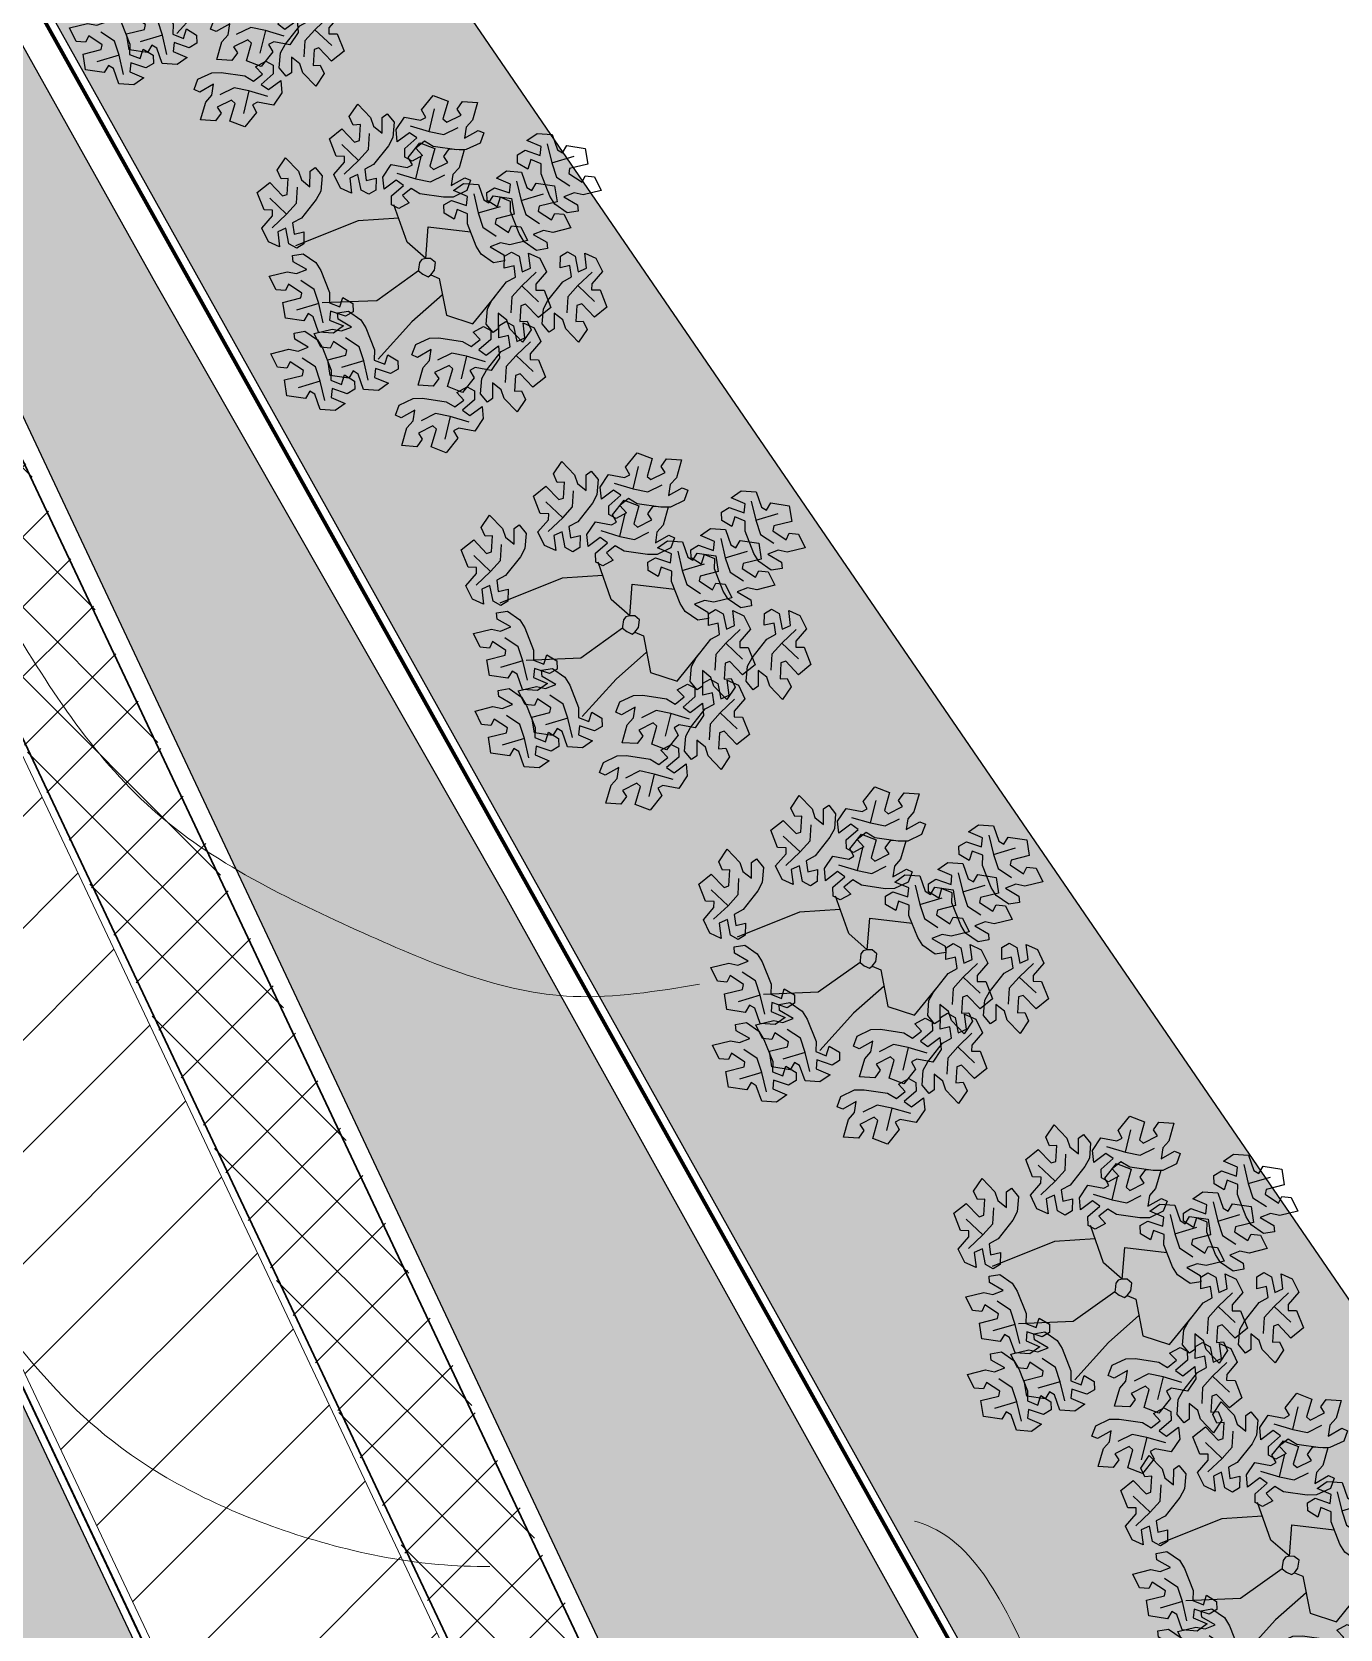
# Model space of a CAD drawing. Header units: millimetres. Extents: x 5637 to 6048, y 3385 to 3927.
# Drawn here: x 5921.57 to 5938.1, y 3676.61 to 3696.81 of the extents above; entities that cross this region are included whole.
import ezdxf

# ---------------------------------------------------------------- set-up
doc = ezdxf.new("R2010")
doc.units = ezdxf.units.MM
doc.layers.add('Contour Lines', color=253, linetype='Continuous')
for name, color, linetype, lineweight in [('fences', 224, 'ограждение1', 80), ('hatch', 253, 'Continuous', 13), ('road', 19, 'Continuous', 30), ('trees new', 7, 'Continuous', 20)]:
    doc.layers.add(name, color=color, linetype=linetype, lineweight=lineweight)
doc.layers.add('plants1', color=7, linetype='Continuous', true_color=0x89ee5d)
doc.styles.get("Standard").update_dxf_attribs({"font": 'arial.ttf'})
doc.linetypes.add('ограждение1', pattern='A,0.25,-0.1,[133,ltypeshp.shx,S=0.1,R=0,X=-0.1,Y=0],-0.1,1', length=1.45)
pattern_1 = [(45, (2816.3681, -1263.7476), (-0.265165043, 0.265165043), []), (135, (2816.3681, -1263.7476), (-0.79549513, 0.265165043), [0.9375, -0.5625])]
pattern_2 = [(45, (2816.3681, -1263.7476), (-0.44194174, 0.44194174), []), (135, (2816.3681, -1263.7476), (-0.44194174, -0.44194174), [])]

# ---------------------------------------------------------------- blocks, each defined once
blk = doc.blocks.new('LCCNDP03')
at = {"color": 0}
for p in [(-0.0942, 0.5129), (0.1198, 0.4961), (0.0008, 0.49), (-0.2952, 0.4376), (-0.1995, 0.457), (0.1962, 0.4352), (0.3067, 0.3904), (-0.3153, 0.3611), (-0.4456, 0.2845), (0.3595, 0.2487), (0.4314, 0.2157), (-0.4706, 0.1679), (0.4765, 0.1311), (0.4339, 0.1181), (-0.5172, 0.0821), (0.4194, 0.065), (0.3339, 0.0487), (-0.4715, 0.0176), (0.4706, 0.0046), (-0.4906, -0.0341), (-0.4713, -0.1762), (-0.4677, -0.0781), (-0.4628, -0.2111), (-0.446, -0.1349), (-0.3883, -0.2377), (-0.3873, -0.3189), (-0.3743, -0.291), (-0.357, -0.0707), (-0.3234, -0.3743), (-0.2864, -0.4035), (-0.2446, -0.367), (-0.2439, -0.2444), (-0.2094, -0.4093), (-0.1672, -0.2944), (-0.1671, -0.4591), (-0.128, -0.4633), (-0.1109, -0.312), (-0.0802, -0.3228), (-0.0597, -0.4233), (-0.0375, -0.4819), (-0.0099, -0.4468), (0.488, 0), (0.3186, -0.0048), (0.0382, -0.317), (0.1755, -0.2585), (0.1867, -0.3966), (0.1317, -0.3963), (0.0867, -0.4614), (0.2752, -0.1475), (0.3437, -0.2679), (0.2937, -0.2909), (0.2804, -0.3689), (0.4316, -0.0849), (0.396, -0.1269), (0.4169, -0.2032), (0.0112, -0.3278), (0.1007, -0.3089), (0.1824, -0.2675), (0.0936, -0.4704), (0.2505, -0.2064), (0.2172, -0.4253), (0.3005, -0.1297), (0.325, -0.3498), (0.329, -0.0427), (0.4096, -0.2489), (0.4652, -0.1296)]:
    blk.add_line(p, (-0.009, -0.0059), dxfattribs=at)
at = {"color": 0, "flags": 1}
for tag, p in [('SIZE', (0, 0)), ('ITEM', (0, -0.0701))]:
    blk.add_attdef(tag, p, '', height=0.0409, dxfattribs=at)
blk = doc.blocks.new('212')
at = {"color": 48, "linetype": 'Continuous'}
for p, q in [((2812.246, 4856.905), (2812.352, 4857.064)), ((2812.352, 4857.064), (2812.514, 4856.895)), ((2813.16, 4856.989), (2813.307, 4857.173)), ((2813.307, 4857.173), (2813.495, 4857.1)), ((2813.495, 4857.1), (2813.43, 4856.875)), ((2813.608, 4857), (2813.677, 4857.096)), ((2813.677, 4857.096), (2813.867, 4857.083)), ((2813.867, 4857.083), (2813.802, 4856.858)), ((2812.295, 4856.797), (2812.246, 4856.905)), ((2812.386, 4856.803), (2812.295, 4856.797)), ((2812.374, 4856.601), (2812.386, 4856.803)), ((2812.514, 4856.895), (2812.551, 4856.783)), ((2812.66, 4856.894), (2812.725, 4856.94)), ((2812.66, 4856.696), (2812.66, 4856.894)), ((2812.725, 4856.94), (2812.813, 4856.833)), ((2812.813, 4856.833), (2812.797, 4856.642)), ((2812.838, 4856.74), (2812.944, 4856.897)), ((2812.944, 4856.897), (2813.146, 4856.859)), ((2813.146, 4856.859), (2813.212, 4856.895)), ((2813.212, 4856.895), (2813.16, 4856.989)), ((2813.16, 4856.989), (2813.16, 4856.989)), ((2813.255, 4856.716), (2813.323, 4857.001)), ((2813.43, 4856.875), (2813.477, 4856.833)), ((2813.477, 4856.833), (2813.658, 4856.924)), ((2813.658, 4856.924), (2813.608, 4857)), ((2813.802, 4856.858), (2813.724, 4856.77)), ((2811.994, 4856.623), (2812.151, 4856.749)), ((2812.08, 4856.404), (2811.994, 4856.623)), ((2812.151, 4856.749), (2812.314, 4856.581)), ((2812.314, 4856.581), (2812.374, 4856.601)), ((2812.49, 4856.49), (2812.502, 4856.693)), ((2812.551, 4856.783), (2812.66, 4856.696)), ((2812.797, 4856.642), (2812.74, 4856.536)), ((2812.853, 4856.586), (2812.838, 4856.74)), ((2813.006, 4856.701), (2812.853, 4856.586)), ((2812.947, 4856.502), (2813.098, 4856.635)), ((2813.098, 4856.635), (2813.006, 4856.701)), ((2813.015, 4856.787), (2813.255, 4856.716)), ((2813.255, 4856.716), (2813.44, 4856.678)), ((2813.44, 4856.678), (2813.621, 4856.768)), ((2813.724, 4856.77), (2813.703, 4856.632)), ((2813.703, 4856.632), (2813.875, 4856.731)), ((2813.875, 4856.731), (2813.947, 4856.699)), ((2813.947, 4856.699), (2813.899, 4856.569)), ((2814.492, 4856.602), (2814.619, 4856.692)), ((2814.669, 4856.527), (2814.492, 4856.602)), ((2814.619, 4856.692), (2814.808, 4856.679)), ((2814.808, 4856.679), (2814.876, 4856.485)), ((2812.187, 4856.402), (2812.08, 4856.404)), ((2812.08, 4856.404), (2812.08, 4856.404)), ((2812.364, 4856.35), (2812.151, 4856.551)), ((2812.186, 4856.327), (2812.187, 4856.402)), ((2812.364, 4856.35), (2812.49, 4856.49)), ((2812.74, 4856.536), (2812.554, 4856.3)), ((2812.949, 4856.391), (2812.947, 4856.502)), ((2812.947, 4856.502), (2812.947, 4856.502)), ((2812.992, 4856.389), (2813.139, 4856.573)), ((2813.171, 4856.413), (2813.04, 4856.341)), ((2813.197, 4856.594), (2813.085, 4856.506)), ((2813.085, 4856.506), (2813.171, 4856.413)), ((2813.087, 4856.116), (2813.155, 4856.402)), ((2813.139, 4856.573), (2813.327, 4856.501)), ((2813.307, 4856.527), (2813.197, 4856.594)), ((2813.327, 4856.501), (2813.262, 4856.276)), ((2813.605, 4856.484), (2813.307, 4856.527)), ((2813.44, 4856.4), (2813.509, 4856.497)), ((2813.49, 4856.324), (2813.44, 4856.4)), ((2813.509, 4856.497), (2813.699, 4856.484)), ((2813.725, 4856.487), (2813.605, 4856.484)), ((2813.699, 4856.484), (2813.634, 4856.259)), ((2813.899, 4856.569), (2813.725, 4856.487)), ((2814.371, 4856.422), (2814.467, 4856.479)), ((2814.374, 4856.318), (2814.371, 4856.422)), ((2814.467, 4856.479), (2814.467, 4856.479)), ((2814.467, 4856.479), (2814.658, 4856.414)), ((2814.658, 4856.414), (2814.669, 4856.527)), ((2814.748, 4856.562), (2814.806, 4856.319)), ((2814.806, 4856.319), (2815.087, 4856.403)), ((2814.876, 4856.485), (2814.94, 4856.446)), ((2814.94, 4856.446), (2814.995, 4856.538)), ((2814.995, 4856.538), (2814.995, 4856.538)), ((2814.995, 4856.538), (2815.228, 4856.503)), ((2815.228, 4856.503), (2815.259, 4856.304)), ((2811.335, 4856.226), (2811.441, 4856.385)), ((2811.384, 4856.118), (2811.335, 4856.226)), ((2811.441, 4856.385), (2811.603, 4856.216)), ((2811.603, 4856.216), (2811.64, 4856.104)), ((2811.749, 4856.017), (2811.75, 4856.215)), ((2811.75, 4856.215), (2811.814, 4856.261)), ((2811.814, 4856.261), (2811.902, 4856.154)), ((2812.052, 4856.172), (2812.186, 4856.327)), ((2812.182, 4856.178), (2812.364, 4856.35)), ((2812.554, 4856.3), (2812.441, 4856.239)), ((2812.441, 4856.239), (2812.461, 4856.097)), ((2812.671, 4856.141), (2812.777, 4856.298)), ((2812.777, 4856.298), (2812.979, 4856.26)), ((2813.04, 4856.341), (2812.949, 4856.391)), ((2812.979, 4856.26), (2813.044, 4856.296)), ((2813.044, 4856.296), (2812.992, 4856.389)), ((2812.992, 4856.389), (2812.992, 4856.389)), ((2813.262, 4856.276), (2813.309, 4856.234)), ((2813.309, 4856.234), (2813.49, 4856.324)), ((2813.634, 4856.259), (2813.556, 4856.171)), ((2814.106, 4856.127), (2814.232, 4856.217)), ((2814.232, 4856.217), (2814.421, 4856.204)), ((2814.502, 4856.24), (2814.374, 4856.318)), ((2814.421, 4856.204), (2814.489, 4856.01)), ((2814.539, 4856.361), (2814.502, 4856.24)), ((2814.672, 4856.308), (2814.539, 4856.361)), ((2814.669, 4856.18), (2814.672, 4856.308)), ((2814.806, 4856.319), (2814.865, 4856.14)), ((2815.031, 4856.247), (2815.019, 4856.186)), ((2815.259, 4856.304), (2815.031, 4856.247)), ((2811.083, 4855.944), (2811.24, 4856.07)), ((2811.24, 4856.07), (2811.403, 4855.901)), ((2811.475, 4856.124), (2811.384, 4856.118)), ((2811.463, 4855.921), (2811.475, 4856.124)), ((2811.579, 4855.811), (2811.591, 4856.014)), ((2811.64, 4856.104), (2811.749, 4856.017)), ((2811.902, 4856.154), (2811.886, 4855.963)), ((2812.135, 4856.001), (2812.052, 4856.172)), ((2812.276, 4855.937), (2812.135, 4856.001)), ((2812.356, 4856.174), (2812.252, 4856.127)), ((2812.252, 4856.127), (2812.276, 4855.937)), ((2812.395, 4855.976), (2812.356, 4856.174)), ((2812.461, 4856.097), (2812.584, 4856.126)), ((2812.584, 4856.126), (2812.581, 4855.976)), ((2812.685, 4855.986), (2812.671, 4856.141)), ((2812.838, 4856.102), (2812.685, 4855.986)), ((2812.779, 4855.903), (2812.931, 4856.035)), ((2812.931, 4856.035), (2812.838, 4856.102)), ((2812.847, 4856.188), (2813.087, 4856.116)), ((2813.029, 4855.995), (2812.917, 4855.906)), ((2813.139, 4855.928), (2813.029, 4855.995)), ((2813.087, 4856.116), (2813.272, 4856.078)), ((2813.272, 4856.078), (2813.453, 4856.169)), ((2813.556, 4856.171), (2813.535, 4856.033)), ((2813.535, 4856.033), (2813.707, 4856.132)), ((2813.562, 4855.969), (2813.689, 4856.059)), ((2813.689, 4856.059), (2813.878, 4856.046)), ((2813.707, 4856.132), (2813.779, 4856.099)), ((2813.779, 4856.099), (2813.731, 4855.969)), ((2813.878, 4856.046), (2813.946, 4855.852)), ((2813.985, 4855.946), (2814.08, 4856.004)), ((2814.08, 4856.004), (2814.08, 4856.004)), ((2814.08, 4856.004), (2814.271, 4855.939)), ((2814.282, 4856.052), (2814.106, 4856.127)), ((2814.271, 4855.939), (2814.282, 4856.052)), ((2814.361, 4856.087), (2814.419, 4855.844)), ((2814.489, 4856.01), (2814.553, 4855.971)), ((2814.553, 4855.971), (2814.608, 4856.063)), ((2814.608, 4856.063), (2814.608, 4856.063)), ((2814.608, 4856.063), (2814.841, 4856.028)), ((2814.78, 4855.9), (2814.669, 4856.18)), ((2814.841, 4856.028), (2814.872, 4855.829)), ((2814.865, 4856.14), (2815.034, 4856.028)), ((2815.019, 4856.186), (2815.188, 4856.074)), ((2815.188, 4856.074), (2815.228, 4856.156)), ((2815.228, 4856.156), (2815.346, 4856.144)), ((2815.346, 4856.144), (2815.43, 4855.972)), ((2811.169, 4855.725), (2811.083, 4855.944)), ((2811.453, 4855.67), (2811.24, 4855.872)), ((2811.403, 4855.901), (2811.463, 4855.921)), ((2811.453, 4855.67), (2811.579, 4855.811)), ((2811.829, 4855.857), (2811.643, 4855.621)), ((2811.886, 4855.963), (2811.829, 4855.857)), ((2812.493, 4855.922), (2812.395, 4855.976)), ((2812.395, 4855.976), (2812.395, 4855.976)), ((2812.581, 4855.976), (2812.493, 4855.922)), ((2812.781, 4855.791), (2812.779, 4855.903)), ((2812.779, 4855.903), (2812.779, 4855.903)), ((2812.872, 4855.742), (2812.781, 4855.791)), ((2813.003, 4855.814), (2812.872, 4855.742)), ((2812.917, 4855.906), (2813.003, 4855.814)), ((2813.437, 4855.885), (2813.139, 4855.928)), ((2813.557, 4855.888), (2813.437, 4855.885)), ((2813.441, 4855.789), (2813.537, 4855.846)), ((2813.537, 4855.846), (2813.537, 4855.846)), ((2813.537, 4855.846), (2813.727, 4855.781)), ((2813.731, 4855.969), (2813.557, 4855.888)), ((2813.739, 4855.894), (2813.562, 4855.969)), ((2813.727, 4855.781), (2813.739, 4855.894)), ((2813.818, 4855.929), (2813.876, 4855.686)), ((2813.946, 4855.852), (2814.01, 4855.813)), ((2813.987, 4855.843), (2813.985, 4855.946)), ((2814.115, 4855.765), (2813.987, 4855.843)), ((2814.01, 4855.813), (2814.065, 4855.905)), ((2814.065, 4855.905), (2814.065, 4855.905)), ((2814.065, 4855.905), (2814.298, 4855.87)), ((2814.152, 4855.886), (2814.115, 4855.765)), ((2814.285, 4855.833), (2814.152, 4855.886)), ((2814.282, 4855.705), (2814.285, 4855.833)), ((2814.298, 4855.87), (2814.329, 4855.671)), ((2814.419, 4855.844), (2814.701, 4855.928)), ((2814.419, 4855.844), (2814.479, 4855.665)), ((2814.872, 4855.829), (2814.645, 4855.772)), ((2814.843, 4855.798), (2814.78, 4855.9)), ((2815, 4855.688), (2814.843, 4855.798)), ((2815.088, 4855.94), (2814.958, 4855.89)), ((2814.958, 4855.89), (2815.129, 4855.79)), ((2815.203, 4855.916), (2815.088, 4855.94)), ((2815.43, 4855.972), (2815.203, 4855.916)), ((2811.141, 4855.492), (2811.275, 4855.648)), ((2811.276, 4855.723), (2811.169, 4855.725)), ((2811.169, 4855.725), (2811.169, 4855.725)), ((2811.271, 4855.499), (2811.453, 4855.67)), ((2811.275, 4855.648), (2811.276, 4855.723)), ((2811.643, 4855.621), (2811.53, 4855.56)), ((2812.872, 4855.62), (2812.357, 4855.587)), ((2812.978, 4855.318), (2812.811, 4855.791)), ((2813.444, 4855.685), (2813.441, 4855.789)), ((2813.572, 4855.607), (2813.444, 4855.685)), ((2813.609, 4855.728), (2813.572, 4855.607)), ((2813.742, 4855.675), (2813.609, 4855.728)), ((2813.739, 4855.547), (2813.742, 4855.675)), ((2813.876, 4855.686), (2814.157, 4855.77)), ((2813.876, 4855.686), (2813.935, 4855.507)), ((2814.101, 4855.614), (2814.089, 4855.553)), ((2814.329, 4855.671), (2814.101, 4855.614)), ((2814.393, 4855.425), (2814.282, 4855.705)), ((2814.479, 4855.665), (2814.648, 4855.553)), ((2814.645, 4855.772), (2814.632, 4855.711)), ((2814.632, 4855.711), (2814.801, 4855.599)), ((2814.801, 4855.599), (2814.842, 4855.681)), ((2814.842, 4855.681), (2814.959, 4855.669)), ((2814.959, 4855.669), (2815.044, 4855.497)), ((2815.137, 4855.711), (2815, 4855.688)), ((2815.129, 4855.79), (2815.137, 4855.711)), ((2811.224, 4855.322), (2811.141, 4855.492)), ((2811.445, 4855.494), (2811.341, 4855.448)), ((2811.341, 4855.448), (2811.365, 4855.257)), ((2811.484, 4855.297), (2811.445, 4855.494)), ((2811.53, 4855.56), (2811.55, 4855.418)), ((2811.55, 4855.418), (2811.673, 4855.447)), ((2812.357, 4855.587), (2811.568, 4855.27)), ((2811.673, 4855.447), (2811.67, 4855.297)), ((2813.213, 4855.112), (2813.244, 4855.51)), ((2813.244, 4855.51), (2813.778, 4855.448)), ((2813.85, 4855.267), (2813.739, 4855.547)), ((2813.935, 4855.507), (2814.104, 4855.395)), ((2814.089, 4855.553), (2814.258, 4855.441)), ((2814.258, 4855.441), (2814.298, 4855.523)), ((2814.298, 4855.523), (2814.416, 4855.511)), ((2814.456, 4855.323), (2814.393, 4855.425)), ((2814.416, 4855.511), (2814.5, 4855.339)), ((2814.701, 4855.465), (2814.571, 4855.415)), ((2814.571, 4855.415), (2814.743, 4855.315)), ((2814.817, 4855.441), (2814.701, 4855.465)), ((2815.044, 4855.497), (2814.817, 4855.441)), ((2811.365, 4855.257), (2811.224, 4855.322)), ((2811.582, 4855.243), (2811.484, 4855.297)), ((2811.484, 4855.297), (2811.484, 4855.297)), ((2811.67, 4855.297), (2811.582, 4855.243)), ((2813.913, 4855.165), (2813.85, 4855.267)), ((2814.158, 4855.307), (2814.028, 4855.257)), ((2814.028, 4855.257), (2814.199, 4855.157)), ((2814.273, 4855.284), (2814.158, 4855.307)), ((2814.208, 4855.138), (2814.296, 4855.192)), ((2814.5, 4855.339), (2814.273, 4855.284)), ((2814.296, 4855.192), (2814.394, 4855.138)), ((2814.614, 4855.213), (2814.456, 4855.323)), ((2814.75, 4855.236), (2814.614, 4855.213)), ((2814.743, 4855.315), (2814.75, 4855.236)), ((2814.915, 4855.141), (2815.004, 4855.195)), ((2815.004, 4855.195), (2815.101, 4855.141)), ((2811.529, 4855.148), (2811.665, 4855.171)), ((2811.536, 4855.069), (2811.529, 4855.148)), ((2811.708, 4854.97), (2811.536, 4855.069)), ((2811.665, 4855.171), (2811.823, 4855.062)), ((2811.823, 4855.062), (2811.886, 4854.959)), ((2813.133, 4855.059), (2813.122, 4854.977)), ((2813.162, 4855.099), (2813.133, 4855.059)), ((2813.213, 4855.112), (2813.162, 4855.099)), ((2813.274, 4855.111), (2813.213, 4855.112)), ((2813.334, 4855.062), (2813.274, 4855.111)), ((2813.321, 4854.962), (2813.334, 4855.062)), ((2814.07, 4855.055), (2813.913, 4855.165)), ((2814.207, 4855.079), (2814.07, 4855.055)), ((2814.199, 4855.157), (2814.207, 4855.079)), ((2814.205, 4854.989), (2814.208, 4855.138)), ((2814.328, 4855.017), (2814.205, 4854.989)), ((2814.348, 4854.876), (2814.328, 4855.017)), ((2814.394, 4855.138), (2814.394, 4855.138)), ((2814.394, 4855.138), (2814.433, 4854.941)), ((2814.433, 4854.941), (2814.537, 4854.988)), ((2814.537, 4854.988), (2814.513, 4855.178)), ((2814.513, 4855.178), (2814.654, 4855.113)), ((2814.654, 4855.113), (2814.737, 4854.943)), ((2814.912, 4854.991), (2814.915, 4855.141)), ((2815.035, 4855.02), (2814.912, 4854.991)), ((2815.056, 4854.878), (2815.035, 4855.02)), ((2815.101, 4855.141), (2815.101, 4855.141)), ((2815.101, 4855.141), (2815.14, 4854.943)), ((2815.14, 4854.943), (2815.244, 4854.99)), ((2815.244, 4854.99), (2815.221, 4855.18)), ((2815.221, 4855.18), (2815.362, 4855.116)), ((2815.362, 4855.116), (2815.445, 4854.945)), ((2811.235, 4854.887), (2811.463, 4854.943)), ((2811.32, 4854.715), (2811.235, 4854.887)), ((2811.478, 4854.785), (2811.438, 4854.704)), ((2811.463, 4854.943), (2811.578, 4854.919)), ((2811.647, 4854.674), (2811.478, 4854.785)), ((2811.578, 4854.919), (2811.708, 4854.97)), ((2811.801, 4854.719), (2811.632, 4854.831)), ((2811.886, 4854.959), (2811.997, 4854.679)), ((2813.121, 4854.953), (2812.593, 4854.577)), ((2813.122, 4854.977), (2813.121, 4854.953)), ((2813.121, 4854.953), (2813.175, 4854.911)), ((2813.175, 4854.911), (2813.241, 4854.88)), ((2813.241, 4854.88), (2813.276, 4854.903)), ((2813.276, 4854.903), (2813.321, 4854.962)), ((2813.276, 4854.903), (2813.384, 4854.859)), ((2813.384, 4854.859), (2813.474, 4854.394)), ((2814.049, 4854.578), (2814.235, 4854.814)), ((2814.235, 4854.814), (2814.348, 4854.876)), ((2814.607, 4854.937), (2814.425, 4854.765)), ((2814.603, 4854.787), (2814.602, 4854.712)), ((2814.737, 4854.943), (2814.603, 4854.787)), ((2814.757, 4854.58), (2814.943, 4854.817)), ((2814.943, 4854.817), (2815.056, 4854.878)), ((2815.314, 4854.939), (2815.133, 4854.767)), ((2815.311, 4854.789), (2815.309, 4854.715)), ((2815.445, 4854.945), (2815.311, 4854.789)), ((2811.438, 4854.704), (2811.32, 4854.715)), ((2811.407, 4854.556), (2811.635, 4854.612)), ((2811.635, 4854.612), (2811.647, 4854.674)), ((2811.86, 4854.54), (2811.801, 4854.719)), ((2811.997, 4854.679), (2811.994, 4854.551)), ((2812.127, 4854.498), (2812.164, 4854.619)), ((2812.164, 4854.619), (2812.292, 4854.541)), ((2813.424, 4854.652), (2813.038, 4854.309)), ((2813.809, 4854.284), (2814.091, 4854.631)), ((2814.299, 4854.624), (2814.287, 4854.422)), ((2814.425, 4854.765), (2814.299, 4854.624)), ((2814.425, 4854.765), (2814.638, 4854.563)), ((2814.602, 4854.712), (2814.709, 4854.711)), ((2814.699, 4854.475), (2814.757, 4854.58)), ((2814.709, 4854.711), (2814.709, 4854.711)), ((2814.709, 4854.711), (2814.795, 4854.491)), ((2815.007, 4854.626), (2814.995, 4854.424)), ((2815.133, 4854.767), (2815.007, 4854.626)), ((2815.133, 4854.767), (2815.345, 4854.566)), ((2815.309, 4854.715), (2815.416, 4854.713)), ((2815.416, 4854.713), (2815.416, 4854.713)), ((2815.416, 4854.713), (2815.502, 4854.494)), ((2811.438, 4854.357), (2811.407, 4854.556)), ((2811.86, 4854.54), (2811.579, 4854.456)), ((2811.726, 4854.413), (2811.671, 4854.321)), ((2811.79, 4854.374), (2811.726, 4854.413)), ((2811.918, 4854.297), (2811.86, 4854.54)), ((2812.593, 4854.577), (2811.902, 4854.548)), ((2811.994, 4854.551), (2812.127, 4854.498)), ((2812.008, 4854.445), (2811.997, 4854.332)), ((2812.199, 4854.38), (2812.008, 4854.445)), ((2812.097, 4854.422), (2812.234, 4854.446)), ((2812.105, 4854.344), (2812.097, 4854.422)), ((2812.294, 4854.438), (2812.199, 4854.38)), ((2812.199, 4854.38), (2812.199, 4854.38)), ((2812.234, 4854.446), (2812.391, 4854.336)), ((2812.292, 4854.541), (2812.294, 4854.438)), ((2813.474, 4854.394), (2813.809, 4854.284)), ((2813.976, 4854.281), (2813.992, 4854.472)), ((2813.992, 4854.472), (2814.049, 4854.578)), ((2814.238, 4854.331), (2814.129, 4854.419)), ((2814.129, 4854.419), (2814.129, 4854.22)), ((2814.416, 4854.514), (2814.403, 4854.312)), ((2814.475, 4854.534), (2814.416, 4854.514)), ((2814.638, 4854.365), (2814.475, 4854.534)), ((2814.795, 4854.491), (2814.638, 4854.365)), ((2814.683, 4854.283), (2814.699, 4854.475)), ((2814.945, 4854.334), (2814.836, 4854.421)), ((2814.836, 4854.421), (2814.836, 4854.223)), ((2815.123, 4854.516), (2815.111, 4854.314)), ((2815.183, 4854.536), (2815.123, 4854.516)), ((2815.345, 4854.367), (2815.183, 4854.536)), ((2815.502, 4854.494), (2815.345, 4854.367)), ((2811.671, 4854.321), (2811.438, 4854.357)), ((2811.549, 4854.168), (2811.686, 4854.191)), ((2811.671, 4854.321), (2811.671, 4854.321)), ((2811.686, 4854.191), (2811.843, 4854.082)), ((2811.858, 4854.18), (2811.79, 4854.374)), ((2811.803, 4854.162), (2812.031, 4854.217)), ((2812.047, 4854.167), (2811.858, 4854.18)), ((2811.997, 4854.332), (2812.173, 4854.257)), ((2812.031, 4854.217), (2812.146, 4854.194)), ((2812.173, 4854.257), (2812.047, 4854.167)), ((2812.276, 4854.244), (2812.105, 4854.344)), ((2812.146, 4854.194), (2812.276, 4854.244)), ((2812.391, 4854.336), (2812.454, 4854.234)), ((2812.454, 4854.234), (2812.565, 4853.954)), ((2813.038, 4854.309), (2812.612, 4853.837)), ((2813.812, 4854.177), (2813.943, 4854.249)), ((2813.899, 4854.085), (2813.812, 4854.177)), ((2813.943, 4854.249), (2814.034, 4854.2)), ((2814.064, 4854.174), (2813.976, 4854.281)), ((2814.034, 4854.2), (2814.036, 4854.088)), ((2814.129, 4854.22), (2814.064, 4854.174)), ((2814.134, 4854.108), (2814.137, 4854.258)), ((2814.137, 4854.258), (2814.226, 4854.312)), ((2814.226, 4854.312), (2814.323, 4854.257)), ((2814.275, 4854.22), (2814.238, 4854.331)), ((2814.437, 4854.051), (2814.275, 4854.22)), ((2814.323, 4854.257), (2814.323, 4854.257)), ((2814.323, 4854.257), (2814.362, 4854.06)), ((2814.403, 4854.312), (2814.494, 4854.317)), ((2814.543, 4854.21), (2814.437, 4854.051)), ((2814.466, 4854.107), (2814.443, 4854.297)), ((2814.443, 4854.297), (2814.584, 4854.233)), ((2814.494, 4854.317), (2814.543, 4854.21)), ((2814.584, 4854.233), (2814.667, 4854.062)), ((2814.772, 4854.177), (2814.683, 4854.283)), ((2814.836, 4854.223), (2814.772, 4854.177)), ((2814.982, 4854.222), (2814.945, 4854.334)), ((2815.144, 4854.053), (2814.982, 4854.222)), ((2815.111, 4854.314), (2815.202, 4854.32)), ((2815.251, 4854.212), (2815.144, 4854.053)), ((2815.202, 4854.32), (2815.251, 4854.212)), ((2811.557, 4854.089), (2811.549, 4854.168)), ((2811.728, 4853.989), (2811.557, 4854.089)), ((2811.598, 4853.939), (2811.728, 4853.989)), ((2811.888, 4853.99), (2811.803, 4854.162)), ((2811.843, 4854.082), (2811.906, 4853.979)), ((2812.006, 4853.978), (2811.888, 4853.99)), ((2811.906, 4853.979), (2812.017, 4853.699)), ((2812.046, 4854.06), (2812.006, 4853.978)), ((2812.215, 4853.948), (2812.046, 4854.06)), ((2812.369, 4853.994), (2812.2, 4854.106)), ((2812.428, 4853.815), (2812.369, 4853.994)), ((2813.037, 4853.892), (2813.085, 4854.022)), ((2813.085, 4854.022), (2813.258, 4854.104)), ((2813.258, 4854.104), (2813.379, 4854.107)), ((2813.379, 4854.107), (2813.676, 4854.063)), ((2813.676, 4854.063), (2813.786, 4853.996)), ((2813.786, 4853.996), (2813.899, 4854.085)), ((2814.036, 4854.088), (2813.885, 4853.956)), ((2813.977, 4853.889), (2814.13, 4854.005)), ((2814.036, 4854.088), (2814.036, 4854.088)), ((2814.13, 4854.005), (2814.145, 4853.85)), ((2814.257, 4854.137), (2814.134, 4854.108)), ((2814.165, 4853.933), (2814.278, 4853.995)), ((2814.278, 4853.995), (2814.257, 4854.137)), ((2814.536, 4854.056), (2814.355, 4853.884)), ((2814.362, 4854.06), (2814.466, 4854.107)), ((2814.667, 4854.062), (2814.533, 4853.906)), ((2811.256, 4853.907), (2811.483, 4853.963)), ((2811.34, 4853.735), (2811.256, 4853.907)), ((2811.498, 4853.805), (2811.458, 4853.724)), ((2811.483, 4853.963), (2811.598, 4853.939)), ((2811.667, 4853.693), (2811.498, 4853.805)), ((2811.821, 4853.739), (2811.652, 4853.851)), ((2811.975, 4853.83), (2812.203, 4853.887)), ((2812.006, 4853.631), (2811.975, 4853.83)), ((2812.428, 4853.815), (2812.147, 4853.731)), ((2812.203, 4853.887), (2812.215, 4853.948)), ((2812.486, 4853.572), (2812.428, 4853.815)), ((2812.565, 4853.954), (2812.562, 4853.826)), ((2812.562, 4853.826), (2812.695, 4853.773)), ((2812.695, 4853.773), (2812.732, 4853.894)), ((2812.732, 4853.894), (2812.86, 4853.816)), ((2812.86, 4853.816), (2812.863, 4853.712)), ((2813.109, 4853.859), (2813.037, 4853.892)), ((2813.281, 4853.958), (2813.109, 4853.859)), ((2813.181, 4853.732), (2813.259, 4853.82)), ((2813.259, 4853.82), (2813.281, 4853.958)), ((2813.544, 4853.913), (2813.362, 4853.823)), ((2813.729, 4853.875), (2813.544, 4853.913)), ((2813.729, 4853.875), (2813.66, 4853.589)), ((2813.968, 4853.803), (2813.729, 4853.875)), ((2813.885, 4853.956), (2813.977, 4853.889)), ((2813.979, 4853.697), (2814.165, 4853.933)), ((2814.145, 4853.85), (2814.039, 4853.693)), ((2814.355, 4853.884), (2814.229, 4853.743)), ((2814.355, 4853.884), (2814.568, 4853.682)), ((2814.533, 4853.906), (2814.531, 4853.832)), ((2814.531, 4853.832), (2814.638, 4853.83)), ((2814.638, 4853.83), (2814.638, 4853.83)), ((2814.638, 4853.83), (2814.724, 4853.611)), ((2811.458, 4853.724), (2811.34, 4853.735)), ((2811.427, 4853.575), (2811.655, 4853.632)), ((2811.458, 4853.376), (2811.427, 4853.575)), ((2811.655, 4853.632), (2811.667, 4853.693)), ((2811.88, 4853.56), (2811.821, 4853.739)), ((2812.239, 4853.596), (2812.006, 4853.631)), ((2812.017, 4853.699), (2812.014, 4853.571)), ((2812.014, 4853.571), (2812.147, 4853.518)), ((2812.147, 4853.518), (2812.184, 4853.639)), ((2812.184, 4853.639), (2812.312, 4853.561)), ((2812.294, 4853.688), (2812.239, 4853.596)), ((2812.239, 4853.596), (2812.239, 4853.596)), ((2812.358, 4853.649), (2812.294, 4853.688)), ((2812.426, 4853.455), (2812.358, 4853.649)), ((2812.576, 4853.72), (2812.565, 4853.607)), ((2812.565, 4853.607), (2812.742, 4853.532)), ((2812.767, 4853.655), (2812.576, 4853.72)), ((2812.863, 4853.712), (2812.767, 4853.655)), ((2812.767, 4853.655), (2812.767, 4853.655)), ((2813.116, 4853.507), (2813.181, 4853.732)), ((2813.376, 4853.591), (2813.307, 4853.495)), ((2813.507, 4853.757), (2813.325, 4853.667)), ((2813.325, 4853.667), (2813.376, 4853.591)), ((2813.489, 4853.49), (2813.554, 4853.715)), ((2813.554, 4853.715), (2813.507, 4853.757)), ((2813.823, 4853.602), (2813.676, 4853.418)), ((2813.837, 4853.731), (2813.771, 4853.695)), ((2813.771, 4853.695), (2813.823, 4853.602)), ((2813.823, 4853.602), (2813.823, 4853.602)), ((2814.039, 4853.693), (2813.837, 4853.731)), ((2813.905, 4853.4), (2813.921, 4853.591)), ((2813.921, 4853.591), (2813.979, 4853.697)), ((2814.229, 4853.743), (2814.217, 4853.541)), ((2814.345, 4853.633), (2814.333, 4853.431)), ((2814.405, 4853.653), (2814.345, 4853.633)), ((2814.567, 4853.484), (2814.405, 4853.653)), ((2814.724, 4853.611), (2814.567, 4853.484)), ((2811.691, 4853.341), (2811.458, 4853.376)), ((2811.88, 4853.56), (2811.599, 4853.476)), ((2811.746, 4853.433), (2811.691, 4853.341)), ((2811.81, 4853.394), (2811.746, 4853.433)), ((2811.878, 4853.2), (2811.81, 4853.394)), ((2811.938, 4853.317), (2811.88, 4853.56)), ((2812.028, 4853.465), (2812.017, 4853.352)), ((2812.219, 4853.4), (2812.028, 4853.465)), ((2812.315, 4853.458), (2812.219, 4853.4)), ((2812.219, 4853.4), (2812.219, 4853.4)), ((2812.312, 4853.561), (2812.315, 4853.458)), ((2812.615, 4853.442), (2812.426, 4853.455)), ((2812.742, 4853.532), (2812.615, 4853.442)), ((2813.307, 4853.495), (2813.116, 4853.507)), ((2813.676, 4853.418), (2813.489, 4853.49)), ((2813.606, 4853.414), (2813.737, 4853.486)), ((2813.692, 4853.321), (2813.606, 4853.414)), ((2813.737, 4853.486), (2813.828, 4853.436)), ((2813.828, 4853.436), (2813.83, 4853.325)), ((2813.994, 4853.294), (2813.905, 4853.4)), ((2814.167, 4853.45), (2814.058, 4853.538)), ((2814.058, 4853.538), (2814.058, 4853.34)), ((2814.204, 4853.339), (2814.167, 4853.45)), ((2814.333, 4853.431), (2814.424, 4853.437)), ((2814.424, 4853.437), (2814.473, 4853.329)), ((2811.691, 4853.341), (2811.691, 4853.341)), ((2812.067, 4853.187), (2811.878, 4853.2)), ((2812.017, 4853.352), (2812.194, 4853.277)), ((2812.194, 4853.277), (2812.067, 4853.187)), ((2812.83, 4853.128), (2812.878, 4853.258)), ((2812.878, 4853.258), (2813.052, 4853.34)), ((2813.074, 4853.194), (2812.902, 4853.095)), ((2813.052, 4853.34), (2813.172, 4853.343)), ((2813.053, 4853.056), (2813.074, 4853.194)), ((2813.172, 4853.343), (2813.47, 4853.3)), ((2813.47, 4853.3), (2813.58, 4853.233)), ((2813.58, 4853.233), (2813.692, 4853.321)), ((2813.83, 4853.325), (2813.678, 4853.192)), ((2813.678, 4853.192), (2813.771, 4853.126)), ((2813.771, 4853.126), (2813.924, 4853.241)), ((2813.83, 4853.325), (2813.83, 4853.325)), ((2813.924, 4853.241), (2813.939, 4853.087)), ((2814.058, 4853.34), (2813.994, 4853.294)), ((2814.366, 4853.17), (2814.204, 4853.339)), ((2814.473, 4853.329), (2814.366, 4853.17)), ((2812.902, 4853.095), (2812.83, 4853.128)), ((2812.91, 4852.744), (2812.975, 4852.968)), ((2812.975, 4852.968), (2813.053, 4853.056)), ((2813.3, 4852.994), (2813.119, 4852.903)), ((2813.337, 4853.149), (2813.156, 4853.059)), ((2813.347, 4852.952), (2813.3, 4852.994)), ((2813.522, 4853.111), (2813.337, 4853.149)), ((2813.522, 4853.111), (2813.454, 4852.826)), ((2813.762, 4853.04), (2813.522, 4853.111)), ((2813.63, 4852.967), (2813.565, 4852.932)), ((2813.832, 4852.929), (2813.63, 4852.967)), ((2813.939, 4853.087), (2813.832, 4852.929)), ((2813.169, 4852.827), (2813.1, 4852.731)), ((2813.119, 4852.903), (2813.169, 4852.827)), ((2813.282, 4852.727), (2813.347, 4852.952)), ((2813.617, 4852.838), (2813.47, 4852.654)), ((2813.565, 4852.932), (2813.617, 4852.838)), ((2813.617, 4852.838), (2813.617, 4852.838)), ((2813.1, 4852.731), (2812.91, 4852.744)), ((2813.47, 4852.654), (2813.282, 4852.727))]:
    blk.add_line(p, q, dxfattribs=at)
at = {"layer": 'plants1', "color": 48, "linetype": 'Continuous'}
blk.add_line((2813.213, 4855.112), (2812.978, 4855.318), dxfattribs=at)

msp = doc.modelspace()

# ---------------------------------------------------------------- hatches: boundary and pattern name
at = {"layer": 'hatch'}
h = msp.add_hatch(dxfattribs=at)
h.set_pattern_fill('ANSI37', color=256, scale=5, style=0)
h.set_pattern_definition(pattern_2)
edge = h.paths.add_edge_path()
edge.add_line((5825.959, 3727.53), (5824.661, 3726.848))
edge.add_line((5824.661, 3726.848), (5824.633, 3726.83))
edge.add_line((5824.633, 3726.83), (5832.542, 3710.894))
edge.add_arc((5842.826, 3718.231), 12.633, 215.5093, 246.4014)
edge.add_line((5837.769, 3706.655), (5873.946, 3691.476))
edge.add_arc((5876.095, 3696.599), 5.556, 247.2383, 292.4085)
edge.add_line((5878.213, 3691.463), (5912.268, 3707.343))
edge.add_line((5912.268, 3707.343), (5953.931, 3618.863))
edge.add_arc((5958.321, 3620.931), 4.852, 205.2152, 299.5026)
edge.add_line((5960.711, 3616.707), (5960.014, 3617.927))
edge.add_arc((5958.43, 3620.892), 3.362, 202.8338, 298.1028, ccw=False)
edge.add_line((5955.332, 3619.588), (5955.38, 3619.719))
edge.add_line((5955.38, 3619.719), (5912.987, 3709.333))
edge.add_line((5912.987, 3709.333), (5876.811, 3692.556))
edge.add_arc((5875.942, 3694.43), 2.065, 262.0917, 294.8805, ccw=False)
edge.add_line((5875.658, 3692.384), (5854.574, 3701.231))
edge.add_line((5854.574, 3701.231), (5838.224, 3708.092))
edge.add_arc((5842.149, 3717.446), 10.144, 205.3505, 247.2355, ccw=False)
edge.add_arc((5704.39, 3652.179), 142.294, 25.35045, 26.55666)
edge.add_arc((6385.682, 3992.7), 619.359, 205.34932, 206.556661, ccw=False)
h = msp.add_hatch(dxfattribs=at)
h.set_pattern_fill('ANSI31', color=256, scale=8, style=0)
h.set_pattern_definition([(45, (2816.3681, -1263.7476), (-0.70710678, 0.70710678), [])])
edge = h.paths.add_edge_path()
edge.add_line((5914.073, 3695.531), (5908.928, 3705.674))
edge.add_line((5908.928, 3705.674), (5912.222, 3707.204))
edge.add_line((5912.222, 3707.204), (5953.931, 3618.863))
edge.add_arc((5958.474, 3621.009), 5.023, 205.2799, 278.448)
edge.add_line((5959.212, 3616.04), (5952.956, 3613.155))
edge.add_line((5952.956, 3613.155), (5914.073, 3695.531))
at = {"layer": 'hatch', "true_color": 0xfacfb6}
h = msp.add_hatch(dxfattribs=at)
h.set_pattern_fill('ANSI37', color=254, scale=5, style=0)
h.set_pattern_definition(pattern_2)
edge = h.paths.add_edge_path()
edge.add_line((5878.829, 3678.671), (5875.803, 3683.321))
edge.add_line((5875.803, 3683.321), (5872.515, 3685.988))
edge.add_line((5872.515, 3685.988), (5856.784, 3692.726))
edge.add_line((5856.784, 3692.726), (5853.899, 3685.821))
edge.add_line((5853.899, 3685.821), (5870.749, 3641.341))
edge.add_line((5870.749, 3641.341), (5871.554, 3641.709))
edge.add_line((5871.554, 3641.709), (5872.192, 3640.575))
edge.add_line((5872.192, 3640.575), (5875.639, 3632.801))
edge.add_line((5875.639, 3632.801), (5874.822, 3632.427))
edge.add_line((5874.822, 3632.427), (5874.947, 3632.154))
edge.add_line((5874.947, 3632.154), (5869.994, 3629.887))
edge.add_line((5869.994, 3629.887), (5880.512, 3607.185))
edge.add_line((5880.512, 3607.185), (5890.723, 3611.96))
edge.add_line((5890.723, 3611.96), (5892.663, 3611.353))
edge.add_line((5892.663, 3611.353), (5903.03, 3607.838))
edge.add_line((5903.03, 3607.838), (5904.521, 3604.702))
edge.add_line((5904.521, 3604.702), (5908.078, 3597.417))
edge.add_line((5908.078, 3597.417), (5909.035, 3595.275))
edge.add_line((5909.035, 3595.275), (5900.443, 3591.019))
edge.add_line((5900.443, 3591.019), (5903.882, 3583.645))
edge.add_line((5903.882, 3583.645), (5910.274, 3586.625))
edge.add_line((5910.274, 3586.625), (5909.697, 3591.484))
edge.add_line((5909.697, 3591.484), (5920.318, 3596.68))
edge.add_line((5920.318, 3596.68), (5924.14, 3594.674))
edge.add_line((5924.14, 3594.674), (5930.823, 3597.795))
edge.add_line((5930.823, 3597.795), (5929.982, 3599.687))
edge.add_line((5929.982, 3599.687), (5928.81, 3600.057))
edge.add_line((5928.81, 3600.057), (5928.945, 3600.47))
edge.add_line((5928.945, 3600.47), (5924.276, 3602.176))
edge.add_line((5924.276, 3602.176), (5920.393, 3610.824))
edge.add_line((5920.393, 3610.824), (5918.609, 3609.885))
edge.add_line((5918.609, 3609.885), (5913.336, 3620.953))
edge.add_line((5913.336, 3620.953), (5915.389, 3621.936))
edge.add_line((5915.389, 3621.936), (5915.04, 3622.671))
edge.add_line((5915.04, 3622.671), (5889.656, 3677.108))
edge.add_arc((5887.979, 3680.619), 3.891, 203.5527, 295.535, ccw=False)
edge.add_line((5884.412, 3679.064), (5883.681, 3680.763))
edge.add_arc((5868.422, 3709.49), 32.529, 288.6599, 297.9765, ccw=False)
at = {"layer": 'plants1'}
h = msp.add_hatch(dxfattribs=at)
h.set_pattern_fill('ANSI38', color=256, scale=3, style=0)
h.set_pattern_definition(pattern_1)
edge = h.paths.add_edge_path()
edge.add_line((5897.406, 3740.542), (5897.69, 3738.928))
edge.add_line((5897.69, 3738.928), (5879.975, 3734.087))
edge.add_line((5879.975, 3734.087), (5854.544, 3722.537))
edge.add_line((5854.544, 3722.537), (5855.921, 3719.594))
edge.add_line((5855.921, 3719.594), (5855.304, 3719.452))
edge.add_line((5855.304, 3719.452), (5854.401, 3721.635))
edge.add_line((5854.401, 3721.635), (5848.465, 3718.93))
edge.add_line((5848.465, 3718.93), (5850.839, 3713.424))
edge.add_line((5850.839, 3713.424), (5842.699, 3709.94))
edge.add_line((5842.699, 3709.94), (5839.802, 3715.921))
edge.add_line((5839.802, 3715.921), (5834.577, 3713.547))
edge.add_arc((5835.258, 3712.049), 1.645, 114.4309, 325.875)
edge.add_line((5836.619, 3711.127), (5856.472, 3702.488))
edge.add_line((5856.472, 3702.488), (5867.063, 3707.377))
edge.add_arc((5873.087, 3706.691), 6.063, 121.0494, 173.5092, ccw=False)
edge.add_line((5869.96, 3711.886), (5868.63, 3714.781))
edge.add_line((5868.63, 3714.781), (5869.722, 3716.205))
edge.add_line((5869.722, 3716.205), (5871.955, 3719.006))
edge.add_line((5871.955, 3719.006), (5876.44, 3722.77))
edge.add_line((5876.44, 3722.77), (5878.957, 3724.099))
edge.add_line((5878.957, 3724.099), (5882.852, 3726.045))
edge.add_line((5882.852, 3726.045), (5887.411, 3727.279))
edge.add_line((5887.411, 3727.279), (5891.59, 3727.564))
edge.add_line((5891.59, 3727.564), (5894.367, 3727.801))
edge.add_line((5894.367, 3727.801), (5896.124, 3727.468))
edge.add_line((5896.124, 3727.468), (5897.406, 3724.716))
edge.add_line((5897.406, 3724.716), (5899.924, 3725.048))
edge.add_line((5899.924, 3725.048), (5902.583, 3724.288))
edge.add_line((5902.583, 3724.288), (5904.293, 3722.627))
edge.add_line((5904.293, 3722.627), (5905.148, 3721.156))
edge.add_line((5905.148, 3721.156), (5905.433, 3718.877))
edge.add_line((5905.433, 3718.877), (5905.034, 3716.996))
edge.add_line((5905.034, 3716.996), (5903.805, 3714.931))
edge.add_line((5903.805, 3714.931), (5902.107, 3713.142))
edge.add_line((5902.107, 3713.142), (5904.825, 3706.694))
edge.add_line((5904.825, 3706.694), (5913.602, 3710.951))
edge.add_line((5913.602, 3710.951), (5916.989, 3704.038))
edge.add_line((5916.989, 3704.038), (5916.039, 3703.468))
edge.add_line((5916.039, 3703.468), (5955.399, 3619.772))
edge.add_arc((5958.514, 3621.237), 3.442, 205.1864, 296.568)
edge.add_line((5960.054, 3618.158), (5960.718, 3616.734))
edge.add_line((5960.718, 3616.734), (5970.054, 3621.193))
edge.add_line((5970.054, 3621.193), (5969.567, 3622.223))
edge.add_line((5969.567, 3622.223), (5974.517, 3624.736))
edge.add_line((5974.517, 3624.736), (5976.902, 3619.604))
edge.add_line((5976.902, 3619.604), (5973.215, 3617.867))
edge.add_line((5973.215, 3617.867), (5974.596, 3615.201))
edge.add_line((5974.596, 3615.201), (5975.945, 3615.83))
edge.add_line((5975.945, 3615.83), (5983.474, 3599.69))
edge.add_line((5983.474, 3599.69), (5982.171, 3599.086))
edge.add_line((5982.171, 3599.086), (5986.474, 3589.776))
edge.add_line((5986.474, 3589.776), (5989.056, 3590.759))
edge.add_line((5989.056, 3590.759), (5986.295, 3595.671))
edge.add_line((5986.295, 3595.671), (5986.825, 3610.766))
edge.add_line((5986.825, 3610.766), (5987.3, 3617.696))
edge.add_line((5987.3, 3617.696), (5954.74, 3636.972))
edge.add_line((5954.74, 3636.972), (5927.557, 3685.881))
edge.add_line((5927.557, 3685.881), (5923.14, 3693.618))
edge.add_line((5923.14, 3693.618), (5917.569, 3703.578))
edge.add_line((5917.569, 3703.578), (5922.936, 3711.078))
edge.add_line((5922.936, 3711.078), (5922.789, 3717.743))
edge.add_line((5922.789, 3717.743), (5908.778, 3729.752))
edge.add_line((5908.778, 3729.752), (5898.459, 3739.013))
edge.add_line((5898.459, 3739.013), (5897.652, 3740.296))
edge.add_line((5897.652, 3740.296), (5897.059, 3741.366))
edge.add_line((5897.059, 3741.366), (5897.406, 3740.542))
h = msp.add_hatch(dxfattribs=at)
h.set_pattern_fill('ANSI38', color=256, scale=3, style=0)
h.set_pattern_definition(pattern_1)
h.paths.add_polyline_path([(5921.387, 3707.825), (5923.136, 3702.8), (5947.179, 3667.688), (5958.359, 3641.891), (5987.163, 3632.382), (5993.758, 3623.555), (5992.598, 3589.037), (5988.457, 3591.638), (5986.34, 3596.151), (5987.794, 3618.016), (5954.936, 3637.667), (5918.254, 3703.412)])
at = {"layer": 'trees new'}
h = msp.add_hatch(color=256, dxfattribs=at)
h.set_gradient(color1=(143, 206, 95), color2=(187, 225, 157), one_color=1, tint=0.75, name='SPHERICAL')
h.paths.add_polyline_path([(5912.57, 3681.516), (5919.051, 3684.53), (5938.716, 3642.853), (5931.841, 3639.645), (5930.132, 3643.309), (5930.341, 3643.406)])

# ---------------------------------------------------------------- linework, layer by layer
at = {"layer": 'Contour Lines', "lineweight": 5, "ltscale": 0.5}
for points, knots in [([(5916.368, 3696.809), (5916.827, 3696.416), (5918.178, 3695.157), (5919.525, 3692.442), (5921.15, 3689.52), (5922.899, 3686.759), (5925.643, 3685.442), (5928.014, 3684.438), (5929.472, 3684.679), (5930.008, 3684.767)], [52.851098, 52.851098, 52.851098, 52.851098, 56.476803, 64.034346, 70.582799, 76.815108, 83.01453, 88.538048, 91.749823, 91.749823, 91.749823, 91.749823]), ([(5916.368, 3684.945), (5916.688, 3684.894), (5917.606, 3684.686), (5918.99, 3683.655), (5920.459, 3681.509), (5922.041, 3679.072), (5924.775, 3677.739), (5926.49, 3677.392), (5927.359, 3677.407)], [1.58491, 1.58491, 1.58491, 1.58491, 3.521648, 7.250065, 11.493559, 19.211108, 24.085568, 29.383952, 29.383952, 29.383952, 29.383952]), ([(5932.726, 3677.98), (5932.854, 3677.941), (5933.322, 3677.736), (5934.05, 3676.682), (5934.629, 3674.95), (5936.472, 3673.678), (5938.629, 3673.622), (5940.216, 3672.319), (5941.575, 3671.108), (5942.304, 3670.27), (5942.622, 3669.904)], [40.183409, 40.183409, 40.183409, 40.183409, 40.997968, 43.314915, 47.394511, 51.94875, 55.583771, 59.96215, 63.714616, 66.611047, 66.611047, 66.611047, 66.611047])]:
    msp.add_open_spline(points, degree=3, knots=knots, dxfattribs=at)
at = {"layer": 'fences', "ltscale": 3}
msp.add_line((5918.126, 3703.406), (5954.862, 3637.595), dxfattribs=at)
at = {"layer": 'hatch'}
msp.add_lwpolyline([(5914.073, 3695.531), (5908.928, 3705.674), (5912.222, 3707.204), (5953.931, 3618.863, 0.330564), (5959.212, 3616.04), (5952.956, 3613.155)], format="xyb", close=True, dxfattribs=at)
at = {"layer": 'plants1', "ltscale": 0.2}
msp.add_lwpolyline([(5954.74, 3636.972), (5927.557, 3685.881), (5923.14, 3693.618), (5917.569, 3703.578), (5922.936, 3711.078), (5922.789, 3717.743), (5908.778, 3729.752), (5898.459, 3739.013)], dxfattribs=at)
msp.add_lwpolyline([(5904.825, 3706.694), (5913.602, 3710.951), (5916.989, 3704.038), (5916.039, 3703.468), (5955.399, 3619.772, 0.421294)], format="xyb", dxfattribs=at)
msp.add_lwpolyline([(5921.387, 3707.825), (5923.136, 3702.8), (5947.179, 3667.688), (5958.359, 3641.891), (5987.163, 3632.382), (5993.758, 3623.555), (5992.598, 3589.037), (5988.457, 3591.638), (5986.34, 3596.151), (5987.794, 3618.016), (5954.936, 3637.667), (5918.254, 3703.412)], close=True, dxfattribs=at)
at = {"layer": 'plants1'}
msp.add_lwpolyline([(5912.437, 3681.564), (5919.099, 3684.662), (5938.849, 3642.804), (5931.792, 3639.513), (5930, 3643.357), (5930.208, 3643.454), (5912.437, 3681.564)], dxfattribs=at)
msp.add_lwpolyline([(5912.57, 3681.516), (5919.051, 3684.53), (5938.716, 3642.853), (5931.841, 3639.645), (5930.132, 3643.309), (5930.341, 3643.406)], close=True, dxfattribs=at)
at = {"layer": 'road', "lineweight": 30, "ltscale": 0.5}
for p, q in [((5912.987, 3709.333), (5955.332, 3619.588)), ((5912.268, 3707.343), (5953.975, 3618.948)), ((5966.536, 3584.124), (5913.987, 3695.496))]:
    msp.add_line(p, q, dxfattribs=at)

# ---------------------------------------------------------------- block references
at = {"layer": 'plants1'}
for p in [(3110.791, -1157.046), (3113.335, -1161.166), (3115.914, -1165.685), (3118.915, -1169.909), (3122.137, -1174.073), (3124.25, -1177.578)]:
    msp.add_blockref('212', p, dxfattribs=at)
at = {"layer": 'trees new', "color": 84, "xscale": 4.724999999990147, "yscale": 4.724999999990147, "zscale": 4.724999999990147, "rotation": 343.4518148223149}
msp.add_blockref('LCCNDP03', (5933.188, 3674.026), dxfattribs=at)

doc.saveas('drawing.dxf')
